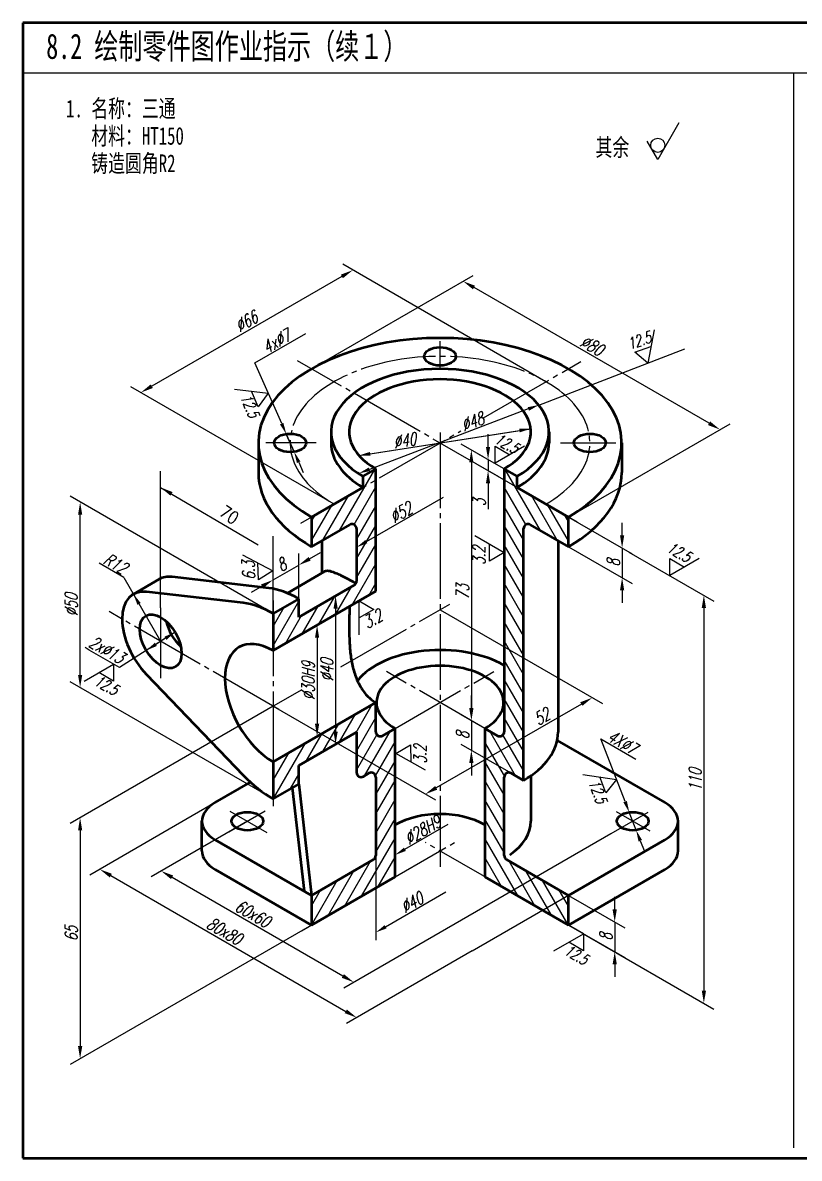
# Model space of a CAD drawing. Header units: millimetres. Extents: x -523 to 1030, y -411 to 275.
# Drawn here: x 719.8 to 873.7, y -325.6 to -100.6 of the extents above; entities that cross this region are included whole.
import ezdxf

# ---------------------------------------------------------------- set-up
doc = ezdxf.new("R2010")
doc.units = ezdxf.units.MM
doc.header["$PDMODE"] = 33
doc.header["$PDSIZE"] = 1.5
doc.linetypes.add('myCENTER', pattern=[18, 15, -1, 1, -1])
for name, color, linetype, lineweight in [('中心线', 7, 'myCENTER', 25), ('剖面线', 7, 'Continuous', 25), ('尺寸', 7, 'Continuous', 25), ('文字', 7, 'Continuous', 25), ('标注', 7, 'Continuous', 25), ('标题文字', 7, 'Continuous', 25), ('粗实线', 7, 'Continuous', 50), ('细实线', 7, 'Continuous', 25)]:
    doc.layers.add(name, color=color, linetype=linetype, lineweight=lineweight)
doc.styles.add('尺寸文字1-2.5号', font='txt.shx', dxfattribs={"width": 0.7, "oblique": 15, "height": 2.5})
doc.styles.add('尺寸文字25', font='txt.shx', dxfattribs={"width": 0.7, "oblique": 15, "height": 2.5})
doc.styles.add('标题汉字1-5号', font='SimSun.ttf', dxfattribs={"width": 0.7, "height": 5})
doc.styles.add('标题汉字2-3.5号', font='SimSun.ttf', dxfattribs={"width": 0.7, "height": 3.5})
doc.dimstyles.new('尺寸25', dxfattribs={"dimtxt": 2.5, "dimasz": 2.5, "dimexe": 2, "dimexo": 0, "dimgap": 0.5, "dimtad": 1, "dimdec": 0, "dimdsep": 46, "dimtxsty": '尺寸文字1-2.5号', "dimcen": 0, "dimadec": 0, "dimazin": 0, "dimtol": 1, "dimtp": 0.039, "dimtfac": 0.6, "dimtdec": 3, "dimtmove": 0, "dimatfit": 3, "dimfxl": 0, "dimarcsym": 0})

# ---------------------------------------------------------------- blocks, each defined once
blk = doc.blocks.new('*D10')
at = {"layer": 'Defpoints', "color": 0}
for p in [(807.07, -151.83), (777.04, -169.16, 2581.67), (827.96, -198.56, 2581.67)]:
    blk.add_point(p, dxfattribs=at)
at = {"layer": '标注', "color": 0, "lineweight": -2}
for p, q in [((777.04, -169.16), (809.07, -150.67)), ((855.82, -179.97), (809.24, -153.08)), ((827.96, -198.56), (859.98, -180.07))]:
    blk.add_line(p, q, dxfattribs=at)
at = {"layer": '标注', "color": 0}
for points in [[(809.44, -152.72), (809.03, -153.44), (807.07, -151.83)], [(856.03, -179.61), (855.61, -180.33), (857.98, -181.22)]]:
    blk.add_solid(points, dxfattribs=at)
at = {"layer": '标注', "color": 0, "insert": (832.61, -164.55), "char_height": 2.5, "attachment_point": 5, "rotation": 330, "style": '尺寸文字1-2.5号'}
blk.add_mtext('%%C80', dxfattribs=at)
blk = doc.blocks.new('*D11')
at = {"layer": 'Defpoints', "color": 0}
for p in [(823.5, -171.74, 2581.67), (743.21, -173.88), (781.5, -195.99, 2581.67)]:
    blk.add_point(p, dxfattribs=at)
at = {"layer": '标注', "color": 0, "lineweight": -2}
for p, q in [((823.5, -171.74), (783.21, -148.47)), ((783.05, -150.88), (745.37, -172.63)), ((781.5, -195.99), (741.21, -172.72))]:
    blk.add_line(p, q, dxfattribs=at)
at = {"layer": '标注', "color": 0}
for points in [[(782.84, -150.52), (783.25, -151.24), (785.21, -149.63)], [(745.17, -172.27), (745.58, -172.99), (743.21, -173.88)]]:
    blk.add_solid(points, dxfattribs=at)
at = {"layer": '标注', "color": 0, "insert": (764.12, -159.78), "char_height": 2.5, "attachment_point": 5, "rotation": 30, "style": '尺寸文字1-2.5号'}
blk.add_mtext('%%c66', dxfattribs=at)
blk = doc.blocks.new('*D12')
at = {"layer": 'Defpoints', "color": 0}
for p in [(827.96, -198.56), (827.96, -204.44, 2581.67), (838.59, -210.57)]:
    blk.add_point(p, dxfattribs=at)
at = {"layer": '标注', "color": 0, "lineweight": -2}
for p, q in [((827.96, -198.56), (840.59, -205.85)), ((838.59, -202.2), (838.59, -199.7)), ((827.96, -204.44), (840.59, -211.73)), ((838.59, -204.7), (838.59, -210.57)), ((838.59, -213.07), (838.59, -215.57))]:
    blk.add_line(p, q, dxfattribs=at)
at = {"layer": '标注', "color": 0}
for points in [[(838.17, -202.2), (839, -202.2), (838.59, -204.7)], [(838.17, -213.07), (839, -213.07), (838.59, -210.57)]]:
    blk.add_solid(points, dxfattribs=at)
at = {"layer": '标注', "color": 0, "insert": (836.84, -207.64), "char_height": 2.5, "attachment_point": 5, "rotation": 90, "style": '尺寸文字1-2.5号'}
blk.add_mtext('8', dxfattribs=at)
blk = doc.blocks.new('*D13')
at = {"layer": 'Defpoints', "color": 0}
for p in [(839.94, -205.48), (830.93, -281.11, 2581.67), (854.79, -294.88)]:
    blk.add_point(p, dxfattribs=at)
at = {"layer": '标注', "color": 0, "lineweight": -2}
for p, q in [((839.94, -205.48), (856.79, -215.21)), ((854.79, -216.55), (854.79, -292.38)), ((830.93, -281.11), (856.79, -296.04))]:
    blk.add_line(p, q, dxfattribs=at)
at = {"layer": '标注', "color": 0}
for points in [[(854.37, -216.55), (855.21, -216.55), (854.79, -214.05)], [(854.37, -292.38), (855.21, -292.38), (854.79, -294.88)]]:
    blk.add_solid(points, dxfattribs=at)
at = {"layer": '标注', "color": 0, "insert": (853.04, -250.62), "char_height": 2.5, "attachment_point": 5, "rotation": 90, "style": '尺寸文字1-2.5号'}
blk.add_mtext('110', dxfattribs=at)
blk = doc.blocks.new('*D14')
at = {"layer": 'Defpoints', "color": 0}
for p in [(764.32, -258.82, 2581.67), (802.5, -280.86, 2581.67), (785.41, -290.73)]:
    blk.add_point(p, dxfattribs=at)
at = {"layer": '标注', "color": 0, "lineweight": -2}
for p, q in [((764.32, -258.82), (745.22, -269.84)), ((749.39, -269.93), (783.24, -289.48)), ((802.5, -280.86), (783.41, -291.88))]:
    blk.add_line(p, q, dxfattribs=at)
at = {"layer": '标注', "color": 0}
for points in [[(749.6, -269.57), (749.18, -270.29), (747.22, -268.68)], [(783.45, -289.12), (783.03, -289.84), (785.41, -290.73)]]:
    blk.add_solid(points, dxfattribs=at)
at = {"layer": '标注', "color": 0, "insert": (765.37, -277.14), "char_height": 2.5, "attachment_point": 5, "rotation": 330, "style": '尺寸文字1-2.5号'}
blk.add_mtext('60x60', dxfattribs=at)
blk = doc.blocks.new('*D15')
at = {"layer": 'Defpoints', "color": 0}
for p in [(757.95, -255.14, 2581.67), (808.86, -284.53, 2581.67), (785.99, -297.74)]:
    blk.add_point(p, dxfattribs=at)
at = {"layer": '标注', "color": 0, "lineweight": -2}
for p, q in [((757.95, -255.14), (733.08, -269.5)), ((737.25, -269.6), (783.83, -296.49)), ((808.86, -284.53), (783.99, -298.89))]:
    blk.add_line(p, q, dxfattribs=at)
at = {"layer": '标注', "color": 0}
for points in [[(737.45, -269.23), (737.04, -269.96), (735.08, -268.35)], [(784.04, -296.13), (783.62, -296.85), (785.99, -297.74)]]:
    blk.add_solid(points, dxfattribs=at)
at = {"layer": '标注', "color": 0, "insert": (759.76, -280.57), "char_height": 2.5, "attachment_point": 5, "rotation": 330, "style": '尺寸文字1-2.5号'}
blk.add_mtext('80x80', dxfattribs=at)
blk = doc.blocks.new('*D16')
at = {"layer": 'Defpoints', "color": 0}
for p in [(769.41, -236.03, 2581.67), (777.04, -279.39, 2581.67), (731.17, -305.88)]:
    blk.add_point(p, dxfattribs=at)
at = {"layer": '标注', "color": 0, "lineweight": -2}
for p, q in [((769.41, -236.03), (729.17, -259.26)), ((731.17, -260.61), (731.17, -303.38)), ((777.04, -279.39), (729.17, -307.03))]:
    blk.add_line(p, q, dxfattribs=at)
at = {"layer": '标注', "color": 0}
for points in [[(730.76, -260.61), (731.59, -260.61), (731.17, -258.11)], [(730.76, -303.38), (731.59, -303.38), (731.17, -305.88)]]:
    blk.add_solid(points, dxfattribs=at)
at = {"layer": '标注', "color": 0, "insert": (729.42, -281.08), "char_height": 2.5, "attachment_point": 5, "rotation": 90, "style": '尺寸文字1-2.5号'}
blk.add_mtext('65', dxfattribs=at)
blk = doc.blocks.new('*D17')
at = {"layer": 'Defpoints', "color": 0}
for p in [(774.5, -208.07), (774.5, -214.72, 2581.67), (769.41, -217.66, 2581.67)]:
    blk.add_point(p, dxfattribs=at)
at = {"layer": '标注', "color": 0, "lineweight": -2}
for p, q in [((774.5, -214.72), (774.5, -205.76)), ((776.66, -206.82), (778.83, -205.57)), ((769.41, -211.01), (774.5, -208.07)), ((769.41, -217.66), (769.41, -208.7)), ((767.24, -212.26), (765.08, -213.51))]:
    blk.add_line(p, q, dxfattribs=at)
at = {"layer": '标注', "color": 0}
for points in [[(776.46, -206.46), (776.87, -207.18), (774.5, -208.07)], [(767.03, -211.9), (767.45, -212.62), (769.41, -211.01)]]:
    blk.add_solid(points, dxfattribs=at)
at = {"layer": '标注', "color": 0, "insert": (771.08, -208.02), "char_height": 2.5, "attachment_point": 5, "rotation": 30, "style": '尺寸文字1-2.5号'}
blk.add_mtext('8', dxfattribs=at)
blk = doc.blocks.new('*D18')
at = {"layer": 'Defpoints', "color": 0}
for p in [(731.17, -195.59), (769.41, -217.66, 2581.67), (769.41, -254.41, 2581.67)]:
    blk.add_point(p, dxfattribs=at)
at = {"layer": '标注', "color": 0, "lineweight": -2}
for p, q in [((769.41, -217.66), (729.17, -194.43)), ((731.17, -229.83), (731.17, -198.09)), ((769.41, -254.41), (729.17, -231.18))]:
    blk.add_line(p, q, dxfattribs=at)
at = {"layer": '标注', "color": 0}
for points in [[(730.76, -198.09), (731.59, -198.09), (731.17, -195.59)], [(730.76, -229.83), (731.59, -229.83), (731.17, -232.33)]]:
    blk.add_solid(points, dxfattribs=at)
at = {"layer": '标注', "color": 0, "insert": (729.42, -215.97), "char_height": 2.5, "attachment_point": 5, "rotation": 90, "style": '尺寸文字1-2.5号'}
blk.add_mtext('%%c50', dxfattribs=at)
blk = doc.blocks.new('*D19')
at = {"layer": 'Defpoints', "color": 0}
for p in [(802.5, -216.93, 2581.67), (769.41, -236.03), (799.58, -253.45)]:
    blk.add_point(p, dxfattribs=at)
at = {"layer": '标注', "color": 0, "lineweight": -2}
for p, q in [((802.5, -216.93), (834.67, -235.5)), ((769.41, -236.03), (801.58, -254.61)), ((830.51, -235.6), (801.74, -252.2))]:
    blk.add_line(p, q, dxfattribs=at)
at = {"layer": '标注', "color": 0}
for points in [[(830.3, -235.24), (830.71, -235.96), (832.67, -234.35)], [(801.54, -251.84), (801.95, -252.57), (799.58, -253.45)]]:
    blk.add_solid(points, dxfattribs=at)
at = {"layer": '标注', "color": 0, "insert": (822.68, -238.1), "char_height": 2.5, "attachment_point": 5, "rotation": 30, "style": '尺寸文字1-2.5号'}
blk.add_mtext('52', dxfattribs=at)
blk = doc.blocks.new('*D20')
at = {"layer": 'Defpoints', "color": 0}
for p in [(827.96, -273.51, 2581.67), (827.96, -279.39, 2581.67), (837.12, -284.68)]:
    blk.add_point(p, dxfattribs=at)
at = {"layer": '标注', "color": 0, "lineweight": -2}
for p, q in [((827.96, -273.51), (839.12, -279.96)), ((837.12, -276.3), (837.12, -273.8)), ((837.12, -278.8), (837.12, -284.68)), ((827.96, -279.39), (839.12, -285.84)), ((837.12, -287.18), (837.12, -289.68))]:
    blk.add_line(p, q, dxfattribs=at)
at = {"layer": '标注', "color": 0}
for points in [[(836.7, -276.3), (837.54, -276.3), (837.12, -278.8)], [(836.7, -287.18), (837.54, -287.18), (837.12, -284.68)]]:
    blk.add_solid(points, dxfattribs=at)
at = {"layer": '标注', "color": 0, "insert": (835.37, -281.74), "char_height": 2.5, "attachment_point": 5, "rotation": 90, "style": '尺寸文字1-2.5号'}
blk.add_mtext('8', dxfattribs=at)
blk = doc.blocks.new('*D21')
at = {"layer": 'Defpoints', "color": 0}
for p in [(812.02, -189.36), (815.23, -189, 2581.67), (817.77, -192.68, 2581.67)]:
    blk.add_point(p, dxfattribs=at)
at = {"layer": '标注', "color": 0, "lineweight": -2}
for p, q in [((812.02, -184.65), (812.02, -182.15)), ((815.23, -189), (810.02, -186)), ((817.77, -192.68), (810.02, -188.2)), ((812.02, -187.15), (812.02, -189.36)), ((812.02, -191.86), (812.02, -196.97))]:
    blk.add_line(p, q, dxfattribs=at)
at = {"layer": '标注', "color": 0}
for points in [[(811.6, -184.65), (812.43, -184.65), (812.02, -187.15)], [(811.6, -191.86), (812.43, -191.86), (812.02, -189.36)]]:
    blk.add_solid(points, dxfattribs=at)
at = {"layer": '标注', "color": 0, "insert": (810.27, -195.66), "char_height": 2.5, "attachment_point": 5, "rotation": 90, "style": '尺寸文字1-2.5号'}
blk.add_mtext('3', dxfattribs=at)
blk = doc.blocks.new('*D22')
at = {"layer": 'Defpoints', "color": 0}
for p in [(811.19, -186.67), (808.71, -238.89), (811.41, -240.44, 2581.67)]:
    blk.add_point(p, dxfattribs=at)
at = {"layer": '标注', "color": 0, "lineweight": -2}
for p, q in [((811.19, -186.67), (806.71, -184.09)), ((808.71, -187.74), (808.71, -236.39)), ((811.41, -240.44), (806.71, -237.73))]:
    blk.add_line(p, q, dxfattribs=at)
at = {"layer": '标注', "color": 0}
for points in [[(808.29, -187.74), (809.13, -187.74), (808.71, -185.24)], [(808.29, -236.39), (809.13, -236.39), (808.71, -238.89)]]:
    blk.add_solid(points, dxfattribs=at)
at = {"layer": '标注', "color": 0, "insert": (806.96, -213.36), "char_height": 2.5, "attachment_point": 5, "rotation": 90, "style": '尺寸文字1-2.5号'}
blk.add_mtext('73', dxfattribs=at)
blk = doc.blocks.new('*D23')
at = {"layer": 'Defpoints', "color": 0}
for p in [(811.41, -240.44, 2581.67), (808.71, -244.76), (816.58, -249.31, 2581.67)]:
    blk.add_point(p, dxfattribs=at)
at = {"layer": '标注', "color": 0, "lineweight": -2}
for p, q in [((808.71, -236.39), (808.71, -233.89)), ((811.41, -240.44), (806.71, -237.73)), ((808.71, -238.89), (808.71, -244.76)), ((816.58, -249.31), (806.71, -243.61)), ((808.71, -247.26), (808.71, -249.76))]:
    blk.add_line(p, q, dxfattribs=at)
at = {"layer": '标注', "color": 0}
for points in [[(808.29, -236.39), (809.13, -236.39), (808.71, -238.89)], [(808.29, -247.26), (809.13, -247.26), (808.71, -244.76)]]:
    blk.add_solid(points, dxfattribs=at)
at = {"layer": '标注', "color": 0, "insert": (806.96, -241.82), "char_height": 2.5, "attachment_point": 5, "rotation": 90, "style": '尺寸文字1-2.5号'}
blk.add_mtext('8', dxfattribs=at)
blk = doc.blocks.new('*D8')
at = {"layer": 'Defpoints', "color": 0}
for p in [(776.14, -221.13, 2581.67), (778.13, -242.02), (776.14, -243.17, 2581.67)]:
    blk.add_point(p, dxfattribs=at)
at = {"layer": '标注', "color": 0, "lineweight": -2}
for p, q in [((776.14, -221.13), (780.13, -218.82)), ((778.13, -222.48), (778.13, -239.52)), ((776.14, -243.17), (780.13, -240.87))]:
    blk.add_line(p, q, dxfattribs=at)
at = {"layer": '标注', "color": 0}
for points in [[(777.71, -222.48), (778.55, -222.48), (778.13, -219.98)], [(777.71, -239.52), (778.55, -239.52), (778.13, -242.02)]]:
    blk.add_solid(points, dxfattribs=at)
at = {"layer": '标注', "color": 0, "insert": (776.38, -231), "char_height": 2.5, "attachment_point": 5, "rotation": 90, "style": '尺寸文字1-2.5号'}
blk.add_mtext('%%C30H9', dxfattribs=at)
blk = doc.blocks.new('*D9')
at = {"layer": 'Defpoints', "color": 0}
for p in [(783.34, -213.3, 2581.67), (783.34, -242.69, 2581.67), (781.8, -243.57)]:
    blk.add_point(p, dxfattribs=at)
at = {"layer": '标注', "color": 0, "lineweight": -2}
for p, q in [((783.34, -213.3), (779.8, -215.33)), ((781.8, -216.68), (781.8, -241.07)), ((783.34, -242.69), (779.8, -244.73))]:
    blk.add_line(p, q, dxfattribs=at)
at = {"layer": '标注', "color": 0}
for points in [[(781.39, -216.68), (782.22, -216.68), (781.8, -214.18)], [(781.39, -241.07), (782.22, -241.07), (781.8, -243.57)]]:
    blk.add_solid(points, dxfattribs=at)
at = {"layer": '标注', "color": 0, "insert": (780.05, -228.88), "char_height": 2.5, "attachment_point": 5, "rotation": 90, "style": '尺寸文字1-2.5号'}
blk.add_mtext('%%c40', dxfattribs=at)
blk = doc.blocks.new('-12.5')
at = {"layer": '标注'}
for p, q in [((0, 0), (3.25, 1.88)), ((6.5, -3.75), (0, 0)), ((3.25, 1.88), (3.25, -1.88))]:
    blk.add_line(p, q, dxfattribs=at)
at = {"layer": '标注', "insert": (3.55, -1.68), "char_height": 2.5, "width": 8.5111, "attachment_point": 1, "rotation": 90, "style": '尺寸文字25'}
blk.add_mtext('12.5', dxfattribs=at)

msp = doc.modelspace()

# ---------------------------------------------------------------- hatches: boundary and pattern name
at = {"layer": '剖面线'}
h = msp.add_hatch(dxfattribs=at)
h.set_pattern_fill('ANSI31', color=256, scale=0.6, angle=345, style=0)
h.set_pattern_definition([(60, (777.0439, -279.3908), (-1.64978, 0.9525), [])])
h.paths.add_polyline_path([(793.59, -240.444), (791.122, -241.869, -0.5773503), (789.772, -241.09), (789.772, -235.3), (769.407, -247.058), (769.407, -254.406), (774.498, -251.467), (774.498, -247.792), (785.953, -241.179), (785.953, -249.173, 0.5773503), (787.303, -249.952), (788.422, -249.307, -0.5773503), (789.772, -250.086), (789.772, -265.644, -0.2679492), (789.322, -266.423), (777.044, -273.512), (777.044, -279.391), (793.59, -269.838)])
h.paths.add_polyline_path([(789.772, -189.005), (787.226, -190.474), (787.226, -192.679), (777.044, -198.558), (777.044, -204.436), (784.603, -200.072, -0.5773503), (785.953, -200.851), (785.953, -211.265, -0.2679492), (785.503, -212.045), (774.498, -218.399), (774.498, -214.724), (769.407, -217.664), (769.407, -225.012), (789.772, -213.255)])
h = msp.add_hatch(dxfattribs=at)
h.set_pattern_fill('ANSI31', color=256, scale=0.6, angle=105, style=0)
h.set_pattern_definition([(120, (811.4093, -269.8378), (-1.64978, -0.9525), [])])
h.paths.add_polyline_path([(827.956, -198.558), (817.773, -192.679), (817.773, -190.474), (815.228, -189.005), (815.228, -241.09, -0.5773503), (813.878, -241.869), (811.409, -240.444), (811.409, -269.838), (827.956, -279.391), (827.956, -273.512), (815.678, -266.423, -0.2679492), (815.228, -265.644), (815.228, -250.086, -0.5773503), (816.578, -249.307), (819.046, -250.732), (819.046, -200.851, -0.5773503), (820.396, -200.072), (827.956, -204.436)])

# ---------------------------------------------------------------- linework, layer by layer
at = {"layer": '中心线'}
for p, q in [((802.5, -169.185, 2868.528), (802.5, -163.707, 2868.528)), ((829.746, -199.591, 2868.528), (774.278, -167.567, 2868.528)), ((811.087, -178.903, 2868.528), (830.4, -167.753, 2868.528)), ((774.912, -199.788, 2868.528), (806.636, -181.473, 2868.528)), ((802.5, -181.786, 2868.528), (802.5, -267.84, 2868.528)), ((777.929, -183.861, 2868.528), (768.009, -183.861, 2868.528)), ((826.402, -183.861, 2868.528), (837.314, -183.861, 2868.528)), ((769.407, -215.089, 2868.528), (769.407, -255.813, 2868.528)), ((782.871, -228.261, 2868.528), (804.457, -215.799, 2868.528)), ((770.537, -236.687, 2868.528), (736.897, -217.265, 2868.528)), ((747.133, -216.522, 2868.528), (747.133, -230.495, 2868.528)), ((811.409, -240.444, 2868.528), (791.905, -229.183, 2868.528)), ((793.59, -240.444, 2868.528), (813.141, -229.156, 2868.528)), ((768.136, -236.769, 2868.528), (775.16, -232.714, 2868.528)), ((760.664, -260.924, 2868.528), (767.857, -256.77, 2868.528)), ((760.825, -256.8, 2868.528), (768.186, -261.05, 2868.528)), ((843.704, -257.071, 2868.528), (836.37, -261.306, 2868.528)), ((844.121, -260.8, 2868.528), (837.481, -256.966, 2868.528)), ((775.054, -280.54, 2868.528), (805.425, -263.005, 2868.528)), ((830.926, -281.106, 2868.528), (799.627, -263.035, 2868.528))]:
    msp.add_line(p, q, dxfattribs=at)
msp.add_ellipse((802.5, -183.861, 2868.528), major_axis=(-29.7, 0), ratio=0.5773503, start_param=2.3561945, end_param=7.0685835, dxfattribs=at)
at = {"layer": '剖面线'}
msp.add_line((732.978, -224.909, 286.853), (732.151, -224.431, 286.853), dxfattribs=at)
at = {"layer": '尺寸'}
msp.add_line((822.055, -176.36, 292.946), (851.024, -165.25, -3522.318), dxfattribs=at)
at = {"layer": '文字'}
for p, q in [((849.856, -120.416), (845.656, -127.69)), ((845.656, -127.69), (843.556, -124.053))]:
    msp.add_line(p, q, dxfattribs=at)
msp.add_circle((845.656, -124.89), 1.4, dxfattribs=at)
at = {"layer": '标注'}
for p, q in [((844.967, -161.46, 286.853), (843.653, -168.081, 286.853)), ((765.814, -168.017, 286.853), (775.933, -162.175, 286.853)), ((841.115, -165.857, 286.853), (844.31, -164.77, 286.853)), ((843.653, -168.081, 286.853), (841.115, -165.857, 286.853)), ((771.115, -180.039, 286.853), (765.814, -168.017, 286.853)), ((819.998, -177.141, 286.853), (788.507, -189.099, 286.853)), ((772.023, -182.098, 2868.528), (773.577, -185.623, 2868.528)), ((773.577, -185.623, 286.853), (772.023, -182.098, 286.853)), ((786.45, -186.361, 389.695), (820.47, -181.061, 5643.999)), ((788.673, -186.015, 286.853), (818.247, -181.408, 286.853)), ((813.421, -184.527, 286.853), (816.344, -186.215, 286.853)), ((813.421, -187.902, 286.853), (813.421, -184.527, 286.853)), ((819.267, -184.527, 286.853), (813.421, -187.902, 286.853)), ((774.484, -187.682, 286.853), (775.392, -189.741, 286.853)), ((747.133, -216.522, 2868.528), (747.133, -189.445, 2868.528)), ((787.902, -203.424, 286.853), (803.183, -194.602, 286.853)), ((769.407, -209.45, 286.853), (769.407, -202.368, 286.853)), ((809.405, -202.184, 2868.528), (815.228, -205.599, 2868.528)), ((785.953, -205.449, 286.853), (785.953, -202.991, 286.853)), ((812.293, -207.266, 2868.528), (812.316, -203.891, 2868.528)), ((763.382, -206.071, 286.853), (769.361, -209.205, 286.853)), ((815.228, -205.599, 2868.528), (812.293, -207.266, 2868.528)), ((848.039, -206.778, 286.853), (850.962, -208.465, 286.853)), ((848.039, -210.153, 286.853), (848.039, -206.778, 286.853)), ((853.884, -206.778, 286.853), (848.039, -210.153, 286.853)), ((739.829, -210.524, 2868.528), (734.937, -207.7, 2868.528)), ((766.509, -211.01, 286.853), (766.371, -207.638, 286.853)), ((769.361, -209.205, 286.853), (766.509, -211.01, 286.853)), ((786.48, -215.155, 286.853), (789.403, -216.843, 286.853)), ((786.48, -221.905, 286.853), (786.48, -215.155, 286.853)), ((789.403, -216.843, 286.853), (786.48, -218.53, 286.853)), ((749.985, -221.362, 1515.011), (744.281, -224.988, 4222.044)), ((748.087, -222.569, 286.853), (746.18, -223.781, 286.853)), ((738.966, -228.366, 286.853), (732.978, -224.909, 286.853)), ((744.281, -224.988, 286.853), (738.966, -228.366, 286.853)), ((834.371, -242.528, 286.853), (841.334, -246.548, 286.853)), ((839.182, -254.942, 286.853), (834.371, -242.528, 286.853)), ((793.748, -245.412, 286.853), (796.651, -243.69, 286.853)), ((796.651, -243.69, 286.853), (796.691, -247.064, 286.853)), ((799.633, -248.717, 286.853), (793.748, -245.412, 286.853)), ((841.371, -260.59, 4394.998), (839.996, -257.04, 1342.057)), ((841.371, -260.59, 286.853), (839.996, -257.04, 286.853)), ((795.539, -264.384, 286.853), (804.113, -259.434, 286.853)), ((836.37, -261.306, 2868.528), (802.5, -280.861, 2868.528)), ((842.184, -262.688, 286.853), (842.998, -264.786, 286.853)), ((793.59, -266.456, 286.853), (793.59, -263.95, 286.853)), ((789.772, -265.644, 2868.528), (789.772, -282.412, 286.853)), ((791.72, -279.728, 286.853), (803.679, -272.824, 286.853)), ((827.956, -273.512, 2868.528), (808.864, -284.535, 2868.528))]:
    msp.add_line(p, q, dxfattribs=at)
at = {"layer": '标注', "elevation": 2868.528}
msp.add_lwpolyline([(739.829, -210.524), (747.133, -223.175)], dxfattribs=at)
at = {"layer": '标注'}
for points in [[(819.865, -176.791, 286.853), (820.131, -177.492, 286.853), (822.102, -176.343, 286.853)], [(771.458, -179.888, 286.853), (770.772, -180.191, 286.853), (772.023, -182.098, 286.853)], [(818.189, -181.037, 286.853), (818.305, -181.778, 286.853), (820.47, -181.061, 286.853)], [(774.828, -187.531, 286.853), (774.141, -187.833, 286.853), (773.577, -185.623, 286.853)], [(788.615, -185.644, 286.853), (788.731, -186.385, 286.853), (786.45, -186.361, 286.853)], [(788.374, -188.748, 286.853), (788.64, -189.449, 286.853), (786.404, -189.897, 286.853)], [(787.714, -203.1, 286.853), (788.089, -203.749, 286.853), (785.953, -204.549, 286.853)], [(742.533, -215.958, 2868.528), (741.733, -213.822, 2868.528), (743.183, -215.583, 2868.528)], [(747.885, -222.253, 286.853), (748.288, -222.886, 286.853), (749.985, -221.362, 286.853)], [(745.979, -223.464, 286.853), (746.381, -224.097, 286.853), (744.281, -224.988, 286.853)], [(839.532, -254.807, 286.853), (838.833, -255.078, 286.853), (839.996, -257.04, 286.853)], [(842.534, -262.552, 286.853), (841.835, -262.823, 286.853), (841.371, -260.59, 286.853)], [(795.351, -264.06, 286.853), (795.726, -264.709, 286.853), (793.59, -265.509, 286.853)], [(791.533, -279.404, 286.853), (791.908, -280.053, 286.853), (789.772, -280.853, 286.853)]]:
    msp.add_solid(points, dxfattribs=at)
at = {"layer": '粗实线'}
for p, q in [((719.792, -100.605), (719.792, -110.605)), ((1029.792, -100.605), (719.792, -100.605)), ((719.792, -110.605), (719.792, -325.605)), ((774.498, -251.467, 2868.528), (777.044, -273.512, 2868.528)), ((773.224, -252.202, 2868.528), (775.588, -272.671, 2868.528)), ((719.792, -325.605), (1029.792, -325.605))]:
    msp.add_line(p, q, dxfattribs=at)
at = {"layer": '粗实线', "extrusion": (0, 0.816497, 0.57735)}
for p, q in [((780.9, -181.656, 2868.528), (780.9, -183.861, 2868.528)), ((824.1, -181.656, 2868.528), (824.1, -183.861, 2868.528)), ((766.5, -183.861, 2868.528), (766.5, -189.74, 2868.528)), ((838.5, -183.861, 2868.528), (838.5, -189.74, 2868.528)), ((789.772, -189.005, 2868.528), (787.226, -190.474, 2868.528)), ((787.226, -190.474, 2868.528), (787.226, -192.679, 2868.528)), ((789.772, -213.255, 2868.528), (789.772, -189.005, 2868.528)), ((817.773, -190.474, 2868.528), (815.228, -189.005, 2868.528)), ((815.228, -189.005, 2868.528), (815.228, -241.09, 2868.528)), ((817.773, -192.679, 2868.528), (817.773, -190.474, 2868.528)), ((787.226, -192.679, 2868.528), (777.044, -198.558, 2868.528)), ((827.956, -198.558, 2868.528), (817.773, -192.679, 2868.528)), ((777.044, -198.558, 2868.528), (777.044, -204.436, 2868.528)), ((777.044, -204.436, 2868.528), (784.603, -200.072, 2868.528)), ((820.396, -200.072, 2868.528), (827.956, -204.436, 2868.528)), ((827.956, -204.436, 2868.528), (827.956, -198.558, 2868.528)), ((785.953, -200.851, 2868.528), (785.953, -211.265, 2868.528)), ((819.046, -250.732, 2868.528), (819.046, -200.851, 2868.528)), ((779.1, -203.249, 2868.528), (779.1, -209.654, 2868.528)), ((825.9, -203.249, 2868.528), (825.9, -241.179, 2868.528)), ((741.733, -213.822, 2868.528), (746.824, -210.883, 2868.528)), ((768.589, -212.627, 2868.528), (749.388, -210.411, 2868.528)), ((772.248, -213.61, 2868.528), (779.615, -209.357, 2868.528)), ((763.498, -215.566, 2868.528), (744.297, -213.35, 2868.528)), ((769.407, -225.012, 2868.528), (789.772, -213.255, 2868.528)), ((785.503, -212.045, 2868.528), (774.498, -218.399, 2868.528)), ((774.498, -214.724, 2868.528), (769.407, -217.664, 2868.528)), ((774.498, -218.399, 2868.528), (774.498, -214.724, 2868.528)), ((769.407, -217.664, 2868.528), (769.407, -225.012, 2868.528)), ((744.297, -229.725, 2868.528), (763.498, -249.68, 2868.528)), ((789.772, -235.3, 2868.528), (769.407, -247.058, 2868.528)), ((789.772, -241.09, 2868.528), (789.772, -235.3, 2868.528)), ((793.59, -240.444, 2868.528), (791.122, -241.869, 2868.528)), ((793.59, -269.838, 2868.528), (793.59, -240.444, 2868.528)), ((811.409, -240.444, 2868.528), (811.409, -269.838, 2868.528)), ((813.878, -241.869, 2868.528), (811.409, -240.444, 2868.528)), ((774.498, -247.792, 2868.528), (785.953, -241.179, 2868.528)), ((785.953, -241.179, 2868.528), (785.953, -249.173, 2868.528)), ((825.724, -242.83, 2868.528), (847.047, -255.141, 2868.528)), ((769.407, -247.058, 2868.528), (769.407, -254.406, 2868.528)), ((774.498, -251.467, 2868.528), (774.498, -247.792, 2868.528)), ((787.303, -249.952, 2868.528), (788.422, -249.307, 2868.528)), ((816.578, -249.307, 2868.528), (819.046, -250.732, 2868.528)), ((757.952, -255.141, 2868.528), (764.952, -251.099, 2868.528)), ((769.407, -254.406, 2868.528), (774.498, -251.467, 2868.528)), ((789.772, -250.086, 2868.528), (789.772, -265.644, 2868.528)), ((815.228, -265.644, 2868.528), (815.228, -250.086, 2868.528)), ((820.5, -249.811, 2868.528), (820.5, -258.815, 2868.528)), ((755.316, -264.694, 2868.528), (755.316, -258.815, 2868.528)), ((849.683, -264.694, 2868.528), (849.683, -258.815, 2868.528)), ((777.044, -273.512, 2868.528), (757.952, -262.489, 2868.528)), ((847.047, -262.489, 2868.528), (827.956, -273.512, 2868.528)), ((789.322, -266.423, 2868.528), (777.044, -273.512, 2868.528)), ((827.956, -273.512, 2868.528), (815.678, -266.423, 2868.528)), ((757.952, -268.368, 2868.528), (777.044, -279.391, 2868.528)), ((777.044, -279.391, 2868.528), (793.59, -269.838, 2868.528)), ((811.409, -269.838, 2868.528), (827.956, -279.391, 2868.528)), ((827.956, -279.391, 2868.528), (847.047, -268.368, 2868.528)), ((777.044, -273.512, 2868.528), (777.044, -279.391, 2868.528)), ((827.956, -279.391, 2868.528), (827.956, -273.512, 2868.528))]:
    msp.add_line(p, q, dxfattribs=at)
at = {"layer": '粗实线'}
for centre, start, end in [((785.053, -200.851, 2868.528), 0, 120), ((819.946, -200.851, 2868.528), 60, 180), ((785.053, -211.265, 2868.528), 300, 0), ((790.672, -241.09, 2868.528), 180, 300), ((814.328, -241.09, 2868.528), 240, 0), ((786.853, -249.173, 2868.528), 180, 300), ((788.872, -250.086, 2868.528), 0, 120), ((816.128, -250.086, 2868.528), 60, 180), ((788.872, -265.644, 2868.528), 300, 0), ((816.128, -265.644, 2868.528), 180, 240)]:
    msp.add_arc(centre, 0.9, start, end, dxfattribs=at)
for centre, major_axis, start_param, end_param in [((802.5, -183.861, 2868.528), (36, 0), 5.4977871, 10.2101761), ((802.5, -181.656, 2868.528), (21.6, 0), 5.4977871, 10.2101761), ((802.5, -181.656, 2868.528), (18, 0), 5.4977871, 10.2101761), ((802.5, -183.861, 2868.528), (21.6, 0), 3.1415927, 3.9269908), ((802.5, -183.861, 2868.528), (21.6, 0), 5.4977871, 6.2831853), ((802.5, -189.74, 2868.528), (36, 0), 3.1415927, 3.9269908), ((802.5, -189.74, 2868.528), (36, 0), 5.4977871, 6.2831853), ((752.224, -220.236, 2868.528), (-5.4, 9.353), 5.8783343, 6.2831853), ((747.133, -223.175, 2868.528), (-5.4, 9.353), 5.8783343, 8.2588326), ((774.498, -233.095, 2868.528), (-11.25, 19.486), 5.4977871, 5.8783343), ((769.407, -236.035, 2868.528), (-11.25, 19.486), 5.4977871, 5.8783343), ((752.224, -220.236, 2868.528), (2.925, -5.066), 4.1973738, 5.2274041), ((769.407, -236.035, 2868.528), (6.75, -11.691), 2.3561945, 5.4977871), ((802.5, -235.3, 2868.528), (18, 0), 0.7853982, 2.7138075), ((802.5, -235.3, 2868.528), (12.6, 0), 5.4977871, 10.2101761), ((802.5, -241.179, 2868.528), (23.4, 0), 5.4977871, 6.2831853), ((769.407, -236.035, 2868.528), (11.25, -19.486), 5.11724, 5.4977871), ((764.316, -258.815, 2868.528), (-9, 0), 5.4977871, 7.0685835), ((840.683, -258.815, 2868.528), (9, 0), 5.4977871, 7.0685835), ((802.5, -264.694, 2868.528), (-12.6, 0), 3.9269908, 5.4977871), ((802.5, -258.815, 2868.528), (18, 0), 5.5867272, 6.2831853), ((764.316, -264.694, 2868.528), (-9, 0), 0, 0.7853982), ((840.683, -264.694, 2868.528), (9, 0), 5.4977871, 6.2831853)]:
    msp.add_ellipse(centre, major_axis=major_axis, ratio=0.5773503, start_param=start_param, end_param=end_param, dxfattribs=at)
for centre, major_axis in [((802.5, -166.713, 2868.528), (3.15, 0)), ((772.8, -183.861, 2868.528), (3.15, 0)), ((832.2, -183.861, 2868.528), (-3.15, 0)), ((747.133, -223.175, 2868.528), (2.925, -5.066)), ((764.316, -258.815, 2868.528), (-3.15, 0)), ((840.683, -258.815, 2868.528), (3.15, 0))]:
    msp.add_ellipse(centre, major_axis=major_axis, ratio=0.5773503, dxfattribs=at)
for points, knots in [([(785.833, -211.715, 2868.528), (785.456, -211.499, 2868.528), (785.089, -211.292, 2868.528), (784.343, -210.884, 2868.528), (783.969, -210.684, 2868.528), (783.259, -210.321, 2868.528), (782.924, -210.158, 2868.528), (782.298, -209.869, 2868.528), (782.008, -209.743, 2868.528), (781.207, -209.429, 2868.528), (780.767, -209.301, 2868.528), (780.066, -209.21, 2868.528), (779.805, -209.247, 2868.528), (779.615, -209.357, 2868.528)], [32.2278406, 32.2278406, 32.2278406, 32.2278406, 34.0153514, 34.0153514, 35.9929529, 35.9929529, 37.9705545, 37.9705545, 39.948156, 39.948156, 43.9033591, 43.9033591, 47.8585621, 47.8585621, 47.8585621, 47.8585621]), ([(784.535, -216.278, 2868.528), (784.535, -216.648, 2868.528), (784.533, -217.039, 2868.528), (784.525, -217.855, 2868.528), (784.519, -218.281, 2868.528), (784.503, -219.597, 2868.528), (784.493, -220.527, 2868.528), (784.516, -222.419, 2868.528), (784.549, -223.381, 2868.528), (784.693, -225.266, 2868.528), (784.804, -226.188, 2868.528), (785.111, -227.905, 2868.528), (785.316, -228.766, 2868.528), (785.858, -230.423, 2868.528), (786.195, -231.22, 2868.528), (787.007, -232.676, 2868.528), (787.482, -233.337, 2868.528), (788.284, -234.185, 2868.528), (788.565, -234.444, 2868.528), (789.153, -234.911, 2868.528), (789.458, -235.119, 2868.528), (789.772, -235.3, 2868.528)], [47.8387808, 47.8387808, 47.8387808, 47.8387808, 49.3496315, 49.3496315, 50.8604823, 50.8604823, 53.8821839, 53.8821839, 56.9038855, 56.9038855, 59.9255871, 59.9255871, 62.8837331, 62.8837331, 65.8418791, 65.8418791, 68.8000251, 68.8000251, 70.2790981, 70.2790981, 71.7581711, 71.7581711, 71.7581711, 71.7581711])]:
    msp.add_open_spline(points, degree=3, knots=knots, dxfattribs=at)
at = {"layer": '细实线'}
for p, q in [((1029.792, -110.605), (719.792, -110.605)), ((872.611, -323.516), (872.611, -110.605))]:
    msp.add_line(p, q, dxfattribs=at)

# ---------------------------------------------------------------- block references
at = {"layer": '标注', "yscale": 0.8999999999999773, "zscale": 0.9}
for p, xscale, rotation in [((768.465, -174.028, 286.853), 0.9000000000000011, 202.8112189394675), ((737.784, -227.683, 286.853), 0.8999999999999321, 240.2808653257859), ((837.486, -250.565, 286.853), 0.9000000000002211, 201.1856142752281), ((830.926, -281.106, 286.853), 0.8999999999999239, 240.0000000000106)]:
    msp.add_blockref('-12.5', p, dxfattribs=dict(at, xscale=xscale, rotation=rotation))

# ---------------------------------------------------------------- texts
at = {"layer": '尺寸', "style": '尺寸文字1-2.5号', "oblique": 15, "width": 0.7}
for p in [(811.474, -208.043, 286.853), (799.808, -247.437, 286.853)]:
    msp.add_text('3.2', height=2.5, rotation=90, dxfattribs=at).set_placement(p)
at = {"layer": '标注', "style": '尺寸文字25', "width": 0.85}
msp.add_text('70', height=2.5, rotation=324.81539, dxfattribs=at).set_placement((758.528, -198.089, 286.853))
at = {"layer": '标注', "char_height": 2.5, "attachment_point": 5, "style": '尺寸文字25'}
for s, insert, rotation in [('4x%%c7', (770.086, -163.732, 286.853), 30), ('%%C48', (808.921, -179.663, 286.853), 20.79227), ('%%C40', (795.491, -183.359, 286.853), 8.85412), ('%%c52', (794.755, -197.649, 286.853), 30), ('R12', (738.171, -207.748, 286.853), 330), ('2x%%c13', (736.447, -224.836, 286.853), 330), ('4X%%c7', (838.64, -243.174, 286.853), 330), ('%%c28H9', (799.038, -260.545, 286.853), 30), ('%%C40', (796.912, -274.912, 286.853), 30)]:
    msp.add_mtext(s, dxfattribs=dict(at, insert=insert, rotation=rotation))
at = {"layer": '标注', "attachment_point": 1, "style": '尺寸文字25'}
for s, insert, char_height, width, rotation in [('12.5', (839.355, -163.271, 286.853), 2.25, 8.56, 18.77937), ('12.5', (814.264, -181.817), 2.25, 8.56, 330), ('12.5', (848.394, -203.346, 286.853), 2.25, 8.56, 330), ('6.3', (763.373, -211.057, 286.853), 2.5, 8.56, 92.33928), ('3.2', (786.883, -218.609, 286.853), 2.5, 6.02, 30)]:
    msp.add_mtext(s, dxfattribs=dict(at, insert=insert, char_height=char_height, width=width, rotation=rotation))
at = {"layer": '标题文字', "width": 0.7}
for s, height, style, p in [('8.2 绘制零件图作业指示（续１）', 5, '标题汉字1-5号', (724.453, -107.772)), ('1. 名称：三通', 3.5, '标题汉字2-3.5号', (728.38, -119.358)), ('   材料：HT150', 3.5, '标题汉字2-3.5号', (728.38, -124.781)), ('   铸造圆角R2', 3.5, '标题汉字2-3.5号', (728.38, -130.205))]:
    msp.add_text(s, height=height, dxfattribs=dict(at, style=style)).set_placement(p)
at = {"layer": '标题文字', "insert": (833.32, -123.542), "char_height": 3.5, "width": 15.07333, "attachment_point": 1, "style": '标题汉字2-3.5号'}
msp.add_mtext('\\pt87.5;其余', dxfattribs=at)

# ---------------------------------------------------------------- dimensions: what is measured, and where the dimension line sits
at = {"layer": '标注'}
for base, p1, p2, angle, text, picture, middle, dimtype in [((743.209, -173.879, 286.853), (823.501, -171.736, 2868.528), (781.499, -195.986, 2868.528), 210, '%%c66', '*D11', (764.997, -161.299, 286.853), 161), ((807.07, -151.828, 286.853), (827.956, -198.558, 2868.528), (777.044, -169.164, 2868.528), 150, '%%C80', '*D10', (831.739, -166.07, 286.853), 161), ((812.018, -189.356, 286.853), (815.228, -189.005, 2868.528), (817.773, -192.679, 2868.528), 90, '3', '*D21', (812.018, -195.663, 286.853), 160), ((808.709, -238.885, 286.853), (811.19, -186.674, 286.853), (811.409, -240.444, 2868.528), 90, '73', '*D22', (808.709, -213.36, 286.853), 160), ((731.172, -195.589, 286.853), (769.407, -254.406, 2868.528), (769.407, -217.664, 2868.528), 90, '%%c50', '*D18', (731.172, -215.971, 286.853), 161), ((838.587, -210.575, 286.853), (827.956, -198.558, 286.853), (827.956, -204.436, 2868.528), 270, '8', '*D12', (838.587, -207.635, 286.853), 161), ((774.498, -208.069, 286.853), (769.407, -217.664, 2868.528), (774.498, -214.724, 2868.528), 30, '8', '*D17', (771.953, -209.539, 286.853), 161), ((854.79, -294.884, 286.853), (839.937, -205.475, 286.853), (830.926, -281.106, 2868.528), 90, '110', '*D13', (854.79, -250.616, 286.853), 160), ((799.578, -253.454, 286.853), (802.5, -216.929, 2868.528), (769.407, -236.035, 286.853), 210, '52', '*D19', (823.552, -239.613, 286.853), 161), ((778.13, -242.021, 286.853), (776.136, -221.127, 2868.528), (776.136, -243.173, 2868.528), 270, '%%C30H9', '*D8', (778.13, -230.999, 286.853), 161), ((731.172, -305.875, 286.853), (769.407, -236.035, 2868.528), (777.044, -279.391, 2868.528), 90, '65', '*D16', (731.172, -281.083, 286.853), 160), ((785.993, -297.739, 286.853), (757.952, -255.141, 2868.528), (808.864, -284.535, 2868.528), 330, '80x80', '*D15', (758.888, -282.09, 286.853), 161), ((785.407, -290.729, 286.853), (764.316, -258.815, 2868.528), (802.5, -280.861, 2868.528), 330, '60x60', '*D14', (764.493, -278.654, 286.853), 161), ((837.121, -284.682, 286.853), (827.956, -273.512, 2868.528), (827.956, -279.391, 2868.528), 270, '8', '*D20', (837.121, -281.743, 286.853), 161)]:
    dim = msp.add_linear_dim(base=base, p1=p1, p2=p2, angle=angle, text=text, dimstyle='尺寸25', dxfattribs=at)
    dim.commit()
    dim.dimension.update_dxf_attribs({"geometry": picture, "text_midpoint": middle, "dimtype": dimtype})
dim = msp.add_aligned_dim(p1=(783.336, -213.296, 2868.528), p2=(783.336, -242.69, 2868.528), distance=-1.532, text='%%c40', dimstyle='尺寸25', dxfattribs=at)
dim.commit()
dim.dimension.update_dxf_attribs({"geometry": '*D9', "text_midpoint": (780.054, -228.877, 286.853)})
dim = msp.add_linear_dim(base=(808.709, -244.764, 286.853), p1=(811.409, -240.444, 2868.528), p2=(816.578, -249.307, 2868.528), angle=90, text='8', dimstyle='尺寸25', override={"dimtmove": 1}, dxfattribs=at)
dim.commit()
dim.dimension.update_dxf_attribs({"geometry": '*D23', "text_midpoint": (806.959, -241.824, 286.853)})

# ---------------------------------------------------------------- leaders
msp.add_leader([(747.133, -192.692, 2868.528), (766.486, -204.081, 2868.528)], dimstyle='尺寸25', override={"dimgap": 0.5, "dimtad": 0}, dxfattribs=at)

doc.saveas('drawing.dxf')
